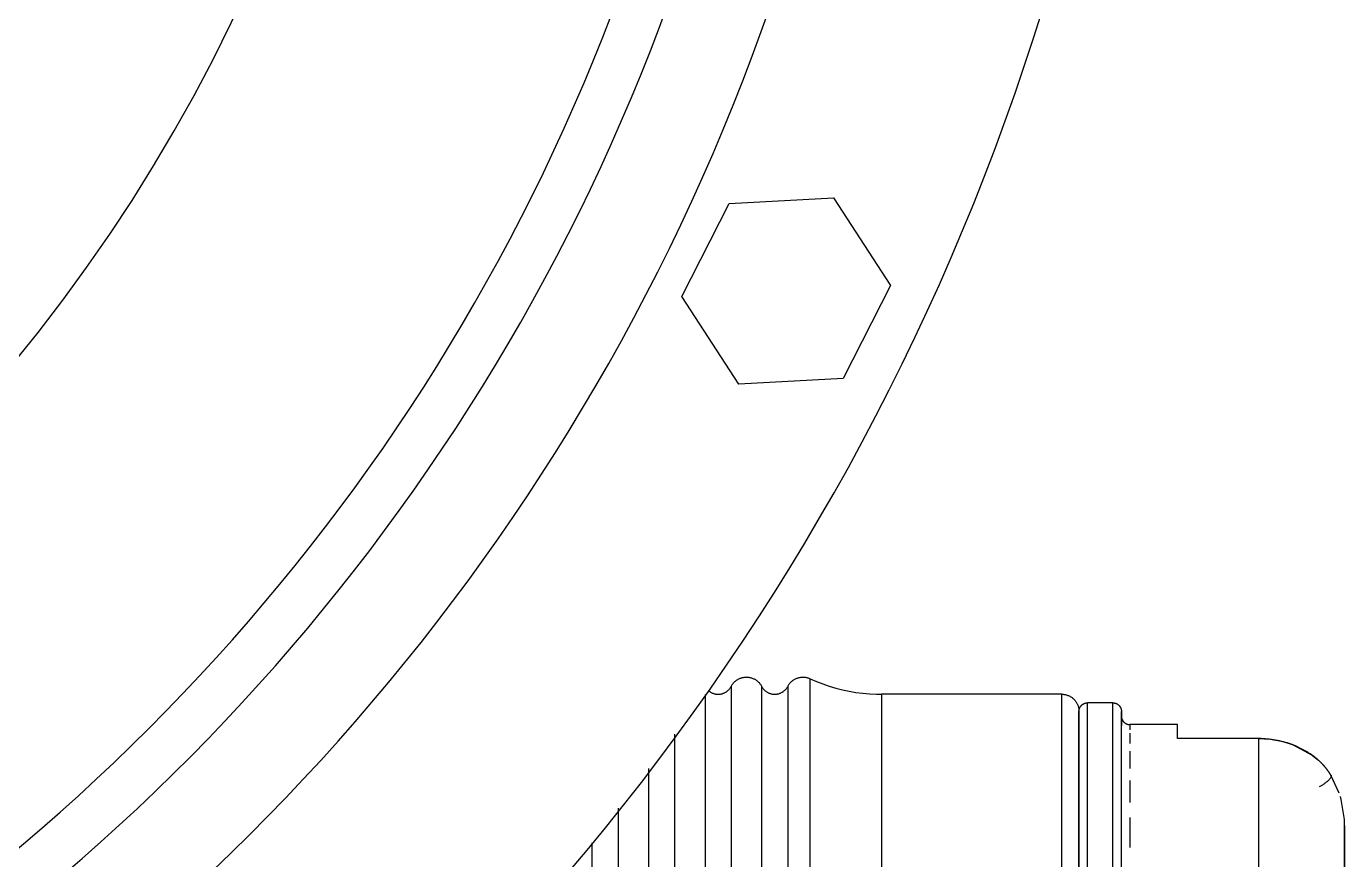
# Model space of a CAD drawing. Extents: x -181672 to 290600, y -29000 to 395522.
# Drawn here: x 12078 to 12172.7, y 33183.1 to 33242.9 of the extents above; entities that cross this region are included whole.
import ezdxf

# ---------------------------------------------------------------- set-up
doc = ezdxf.new("R2010")
doc.units = 0
doc.header["$LTSCALE"] = 10
doc.linetypes.add('XFM7P20PCW$0$Dashed', pattern=[2, 1, -1])

# ---------------------------------------------------------------- blocks, each defined once
blk = doc.blocks.new('XFM7P20PCW$0$A$Ccee4e352')
at = {"color": 1, "linetype": 'XFM7P20PCW$0$Dashed', "ltscale": 50}
for p, q in [((1076.589, -522.653), (1084.084, -522.251)), ((1084.084, -522.251), (1088.18, -528.541)), ((1073.19, -529.345), (1076.589, -522.653)), ((1088.18, -528.541), (1084.781, -535.232)), ((1077.286, -535.635), (1073.19, -529.345)), ((1084.781, -535.232), (1077.286, -535.635)), ((1076.742, -557.336), (1076.742, -656.551)), ((1078.926, -557.334), (1078.926, -656.553)), ((1080.805, -557.336), (1080.805, -656.551)), ((1082.41, -657.102), (1082.41, -556.785)), ((1074.862, -557.924), (1074.862, -656.553)), ((1100.486, -557.904), (1087.538, -557.904)), ((1087.538, -557.904), (1087.538, -655.983)), ((1100.486, -655.983), (1100.486, -557.904)), ((1104.153, -558.519), (1102.333, -558.519)), ((1102.333, -655.368), (1102.333, -558.519)), ((1104.153, -655.368), (1104.153, -558.519)), ((1101.717, -559.436), (1101.717, -559.135)), ((1104.769, -559.436), (1104.769, -559.135)), ((1101.717, -561.818), (1101.717, -559.81)), ((1104.769, -561.818), (1104.769, -559.81)), ((1108.8, -560.084), (1105.384, -560.084)), ((1105.384, -560.084), (1105.384, -560.454)), ((1108.8, -561.09), (1108.8, -560.084)), ((1072.679, -560.777), (1072.679, -656.551)), ((1105.384, -560.696), (1105.384, -561.446)), ((1114.644, -561.069), (1108.8, -561.069)), ((1114.644, -561.09), (1108.8, -561.09)), ((1114.644, -561.091), (1114.644, -561.069)), ((1114.644, -561.069), (1114.644, -561.09)), ((1114.644, -583.586), (1114.644, -561.09)), ((1105.384, -561.978), (1105.384, -563.235)), ((1070.799, -563.226), (1070.799, -656.553)), ((1101.717, -577.135), (1101.717, -562.774)), ((1104.769, -577.135), (1104.769, -562.774)), ((1105.384, -564.092), (1105.384, -565.683)), ((1120.414, -565.003), (1119.812, -563.713)), ((1119.828, -563.731), (1119.812, -563.713)), ((1068.617, -566.076), (1068.617, -656.551)), ((1105.384, -566.754), (1105.384, -568.904)), ((1120.8, -567.328), (1120.787, -566.899)), ((1120.8, -567.328), (1120.8, -585.808)), ((1066.737, -568.562), (1066.737, -656.553))]:
    blk.add_line(p, q, dxfattribs=at)
at = {"color": 1, "linetype": 'XFM7P20PCW$0$Dashed', "ltscale": 50, "flags": 128}
for points in [[(1076.742, -557.336), (1076.766, -557.292), (1076.791, -557.25), (1076.818, -557.209), (1076.846, -557.169), (1076.877, -557.13), (1076.908, -557.092), (1076.941, -557.056), (1076.976, -557.021), (1077.012, -556.987), (1077.049, -556.955), (1077.088, -556.924), (1077.128, -556.895), (1077.169, -556.868), (1077.21, -556.842), (1077.253, -556.818), (1077.297, -556.796), (1077.342, -556.775), (1077.388, -556.756), (1077.434, -556.739), (1077.481, -556.724), (1077.528, -556.711), (1077.576, -556.7), (1077.624, -556.69), (1077.673, -556.683), (1077.722, -556.677), (1077.771, -556.674), (1077.82, -556.672), (1077.87, -556.673), (1077.919, -556.675), (1077.968, -556.679), (1078.017, -556.686), (1078.065, -556.694), (1078.113, -556.704), (1078.161, -556.716), (1078.208, -556.73), (1078.255, -556.746), (1078.301, -556.764), (1078.346, -556.784), (1078.39, -556.805), (1078.434, -556.828), (1078.476, -556.853), (1078.518, -556.879), (1078.558, -556.907), (1078.598, -556.937), (1078.636, -556.968), (1078.672, -557.001), (1078.708, -557.036), (1078.742, -557.071), (1078.774, -557.108), (1078.805, -557.146), (1078.835, -557.186), (1078.863, -557.226), (1078.889, -557.268), (1078.913, -557.311), (1078.926, -557.334)], [(1080.805, -557.336), (1080.828, -557.292), (1080.854, -557.25), (1080.881, -557.209), (1080.909, -557.169), (1080.939, -557.13), (1080.971, -557.092), (1081.004, -557.056), (1081.039, -557.021), (1081.075, -556.987), (1081.112, -556.955), (1081.151, -556.924), (1081.191, -556.895), (1081.231, -556.868), (1081.273, -556.842), (1081.316, -556.818), (1081.36, -556.796), (1081.405, -556.775), (1081.451, -556.756), (1081.497, -556.74), (1081.544, -556.724), (1081.591, -556.711), (1081.639, -556.7), (1081.687, -556.691), (1081.736, -556.683), (1081.785, -556.678), (1081.834, -556.674), (1081.883, -556.673), (1081.933, -556.673), (1081.982, -556.676), (1082.031, -556.68), (1082.08, -556.686), (1082.128, -556.695), (1082.176, -556.705), (1082.224, -556.717), (1082.271, -556.731), (1082.318, -556.747), (1082.364, -556.765), (1082.409, -556.784), (1082.41, -556.785)], [(1075.127, -557.662), (1075.16, -557.688), (1075.195, -557.713), (1075.23, -557.737), (1075.266, -557.759), (1075.303, -557.779), (1075.341, -557.799), (1075.379, -557.816), (1075.418, -557.833), (1075.458, -557.847), (1075.499, -557.86), (1075.54, -557.871), (1075.581, -557.881), (1075.622, -557.889), (1075.664, -557.895), (1075.707, -557.9), (1075.749, -557.903), (1075.791, -557.904), (1075.802, -557.905)], [(1075.802, -557.905), (1075.845, -557.904), (1075.887, -557.901), (1075.929, -557.897), (1075.971, -557.891), (1076.013, -557.883), (1076.054, -557.874), (1076.095, -557.863), (1076.136, -557.851), (1076.176, -557.837), (1076.215, -557.821), (1076.254, -557.804), (1076.292, -557.785), (1076.329, -557.764), (1076.366, -557.743), (1076.401, -557.719), (1076.436, -557.695), (1076.469, -557.669), (1076.502, -557.641), (1076.533, -557.613), (1076.563, -557.583), (1076.592, -557.552), (1076.62, -557.52), (1076.646, -557.487), (1076.671, -557.452), (1076.695, -557.417), (1076.717, -557.381), (1076.738, -557.344), (1076.742, -557.336)], [(1078.926, -557.334), (1078.946, -557.371), (1078.968, -557.408), (1078.992, -557.443), (1079.016, -557.478), (1079.042, -557.511), (1079.07, -557.543), (1079.098, -557.575), (1079.128, -557.605), (1079.159, -557.634), (1079.191, -557.661), (1079.225, -557.688), (1079.259, -557.713), (1079.294, -557.736), (1079.33, -557.758), (1079.367, -557.779), (1079.405, -557.798), (1079.444, -557.816), (1079.483, -557.832), (1079.523, -557.846), (1079.563, -557.859), (1079.604, -557.871), (1079.646, -557.88), (1079.687, -557.888), (1079.729, -557.894), (1079.771, -557.899), (1079.814, -557.902), (1079.856, -557.903), (1079.866, -557.903)], [(1079.866, -557.903), (1079.908, -557.902), (1079.95, -557.9), (1079.993, -557.896), (1080.035, -557.89), (1080.076, -557.882), (1080.118, -557.873), (1080.159, -557.862), (1080.199, -557.849), (1080.239, -557.835), (1080.279, -557.82), (1080.317, -557.802), (1080.355, -557.783), (1080.393, -557.763), (1080.429, -557.741), (1080.464, -557.718), (1080.499, -557.693), (1080.532, -557.667), (1080.565, -557.64), (1080.596, -557.612), (1080.626, -557.582), (1080.655, -557.551), (1080.683, -557.519), (1080.709, -557.485), (1080.734, -557.451), (1080.758, -557.416), (1080.78, -557.38), (1080.801, -557.343), (1080.805, -557.336)], [(1082.41, -556.785), (1082.861, -556.981), (1083.32, -557.159), (1083.786, -557.318), (1084.258, -557.459), (1084.735, -557.58), (1085.217, -557.683), (1085.702, -557.766), (1086.191, -557.83), (1086.681, -557.874), (1087.173, -557.898), (1087.538, -557.904)], [(1100.486, -557.904), (1100.535, -557.905), (1100.585, -557.908), (1100.634, -557.913), (1100.682, -557.92), (1100.731, -557.928), (1100.779, -557.939), (1100.826, -557.952), (1100.873, -557.966), (1100.92, -557.983), (1100.966, -558.001), (1101.011, -558.021), (1101.055, -558.043), (1101.098, -558.067), (1101.14, -558.092), (1101.181, -558.119), (1101.221, -558.147), (1101.26, -558.178), (1101.298, -558.209), (1101.334, -558.243), (1101.369, -558.277), (1101.403, -558.313), (1101.435, -558.35), (1101.466, -558.389), (1101.495, -558.429), (1101.522, -558.47), (1101.548, -558.512), (1101.572, -558.555), (1101.594, -558.599), (1101.615, -558.643), (1101.634, -558.689), (1101.651, -558.735), (1101.666, -558.782), (1101.679, -558.829), (1101.69, -558.877), (1101.699, -558.926), (1101.707, -558.974), (1101.712, -559.023), (1101.716, -559.072), (1101.717, -559.122), (1101.717, -559.135)], [(1101.717, -559.135), (1101.718, -559.11), (1101.719, -559.086), (1101.722, -559.061), (1101.725, -559.037), (1101.73, -559.013), (1101.735, -558.989), (1101.741, -558.965), (1101.749, -558.941), (1101.757, -558.918), (1101.766, -558.895), (1101.776, -558.873), (1101.787, -558.851), (1101.799, -558.829), (1101.811, -558.808), (1101.825, -558.787), (1101.839, -558.767), (1101.854, -558.748), (1101.87, -558.729), (1101.887, -558.711), (1101.904, -558.693), (1101.922, -558.677), (1101.941, -558.66), (1101.96, -558.645), (1101.98, -558.631), (1102, -558.617), (1102.021, -558.604), (1102.043, -558.592), (1102.065, -558.581), (1102.087, -558.571), (1102.11, -558.561), (1102.133, -558.553), (1102.156, -558.545), (1102.18, -558.539), (1102.204, -558.533), (1102.228, -558.528), (1102.253, -558.525), (1102.277, -558.522), (1102.302, -558.52), (1102.326, -558.519), (1102.333, -558.519)], [(1104.153, -558.519), (1104.178, -558.52), (1104.202, -558.521), (1104.227, -558.524), (1104.251, -558.527), (1104.275, -558.532), (1104.299, -558.537), (1104.323, -558.543), (1104.347, -558.551), (1104.37, -558.559), (1104.393, -558.568), (1104.415, -558.578), (1104.437, -558.589), (1104.459, -558.601), (1104.48, -558.613), (1104.501, -558.627), (1104.521, -558.641), (1104.54, -558.656), (1104.559, -558.672), (1104.577, -558.689), (1104.595, -558.706), (1104.611, -558.724), (1104.627, -558.743), (1104.643, -558.762), (1104.657, -558.782), (1104.671, -558.802), (1104.684, -558.823), (1104.696, -558.845), (1104.707, -558.867), (1104.717, -558.889), (1104.727, -558.912), (1104.735, -558.935), (1104.743, -558.958), (1104.749, -558.982), (1104.755, -559.006), (1104.76, -559.03), (1104.763, -559.055), (1104.766, -559.079), (1104.768, -559.104), (1104.769, -559.128), (1104.769, -559.135)], [(1101.717, -654.752), (1101.717, -654.714), (1101.717, -654.599), (1101.717, -654.408), (1101.717, -654.141), (1101.717, -653.799), (1101.717, -653.382), (1101.717, -652.89), (1101.717, -652.325), (1101.717, -651.687), (1101.717, -650.978), (1101.717, -650.198), (1101.717, -649.349), (1101.717, -648.433), (1101.717, -647.449), (1101.717, -646.402), (1101.717, -645.29), (1101.717, -644.118), (1101.717, -642.886), (1101.717, -641.597), (1101.717, -640.252), (1101.717, -638.854), (1101.717, -637.405), (1101.717, -635.907), (1101.717, -634.363), (1101.717, -632.774), (1101.717, -631.145), (1101.717, -629.477), (1101.717, -627.773), (1101.717, -626.035), (1101.717, -624.267), (1101.717, -622.471), (1101.717, -620.651), (1101.717, -618.808), (1101.717, -616.947), (1101.717, -615.069), (1101.717, -613.179), (1101.717, -611.278), (1101.717, -609.371), (1101.717, -607.46), (1101.717, -605.547), (1101.717, -603.638), (1101.717, -601.733), (1101.717, -599.837), (1101.717, -597.952), (1101.717, -596.081), (1101.717, -594.228), (1101.717, -592.395), (1101.717, -590.586), (1101.717, -588.802), (1101.717, -587.048), (1101.717, -585.326), (1101.717, -583.638), (1101.717, -581.987), (1101.717, -580.376), (1101.717, -578.808), (1101.717, -577.285), (1101.717, -575.809), (1101.717, -574.383), (1101.717, -573.009), (1101.717, -571.69), (1101.717, -570.427), (1101.717, -569.222), (1101.717, -568.077), (1101.717, -566.995), (1101.717, -565.977), (1101.717, -565.024), (1101.717, -564.138), (1101.717, -563.321), (1101.717, -562.574), (1101.717, -561.897), (1101.717, -561.293), (1101.717, -560.761), (1101.717, -560.304), (1101.717, -559.921), (1101.717, -559.613), (1101.717, -559.381), (1101.717, -559.226), (1101.717, -559.146), (1101.717, -559.135)], [(1101.717, -559.135), (1101.717, -559.173), (1101.717, -559.288), (1101.717, -559.479), (1101.717, -559.746), (1101.717, -560.088), (1101.717, -560.505), (1101.717, -560.997), (1101.717, -561.562), (1101.717, -562.2), (1101.717, -562.909), (1101.717, -563.689), (1101.717, -564.538), (1101.717, -565.454), (1101.717, -566.437), (1101.717, -567.485), (1101.717, -568.596), (1101.717, -569.769), (1101.717, -571.001), (1101.717, -572.29), (1101.717, -573.635), (1101.717, -575.033), (1101.717, -576.482), (1101.717, -577.98), (1101.717, -579.524), (1101.717, -581.112), (1101.717, -582.742), (1101.717, -584.41), (1101.717, -586.114), (1101.717, -587.852), (1101.717, -589.62), (1101.717, -591.415), (1101.717, -593.236), (1101.717, -595.079), (1101.717, -596.94), (1101.717, -598.818), (1101.717, -600.708), (1101.717, -602.609), (1101.717, -604.516), (1101.717, -606.427), (1101.717, -608.339), (1101.717, -610.249), (1101.717, -612.154), (1101.717, -614.05), (1101.717, -615.935), (1101.717, -617.806), (1101.717, -619.659), (1101.717, -621.492), (1101.717, -623.301), (1101.717, -625.084), (1101.717, -626.839), (1101.717, -628.561), (1101.717, -630.249), (1101.717, -631.9), (1101.717, -633.511), (1101.717, -635.079), (1101.717, -636.602), (1101.717, -638.078), (1101.717, -639.504), (1101.717, -640.878), (1101.717, -642.197), (1101.717, -643.46), (1101.717, -644.665), (1101.717, -645.809), (1101.717, -646.892), (1101.717, -647.91), (1101.717, -648.863), (1101.717, -649.749), (1101.717, -650.566), (1101.717, -651.313), (1101.717, -651.99), (1101.717, -652.594), (1101.717, -653.125), (1101.717, -653.583), (1101.717, -653.966), (1101.717, -654.274), (1101.717, -654.505), (1101.717, -654.661), (1101.717, -654.741), (1101.717, -654.752)], [(1101.717, -560.139), (1101.717, -559.921), (1101.717, -559.613), (1101.717, -559.381), (1101.717, -559.226), (1101.717, -559.146), (1101.717, -559.135)], [(1101.717, -559.135), (1101.717, -559.173), (1101.717, -559.288), (1101.717, -559.479), (1101.717, -559.746), (1101.717, -560.088), (1101.717, -560.505), (1101.717, -560.572)], [(1104.769, -654.752), (1104.769, -654.714), (1104.769, -654.599), (1104.769, -654.408), (1104.769, -654.141), (1104.769, -653.799), (1104.769, -653.382), (1104.769, -652.89), (1104.769, -652.325), (1104.769, -651.687), (1104.769, -650.978), (1104.769, -650.198), (1104.769, -649.349), (1104.769, -648.433), (1104.769, -647.449), (1104.769, -646.402), (1104.769, -645.29), (1104.769, -644.118), (1104.769, -642.886), (1104.769, -641.597), (1104.769, -640.252), (1104.769, -638.854), (1104.769, -637.405), (1104.769, -635.907), (1104.769, -634.363), (1104.769, -632.774), (1104.769, -631.145), (1104.769, -629.477), (1104.769, -627.773), (1104.769, -626.035), (1104.769, -624.267), (1104.769, -622.471), (1104.769, -620.651), (1104.769, -618.808), (1104.769, -616.947), (1104.769, -615.069), (1104.769, -613.179), (1104.769, -611.278), (1104.769, -609.371), (1104.769, -607.46), (1104.769, -605.547), (1104.769, -603.638), (1104.769, -601.733), (1104.769, -599.837), (1104.769, -597.952), (1104.769, -596.081), (1104.769, -594.228), (1104.769, -592.395), (1104.769, -590.586), (1104.769, -588.802), (1104.769, -587.048), (1104.769, -585.326), (1104.769, -583.638), (1104.769, -581.987), (1104.769, -580.376), (1104.769, -578.808), (1104.769, -577.285), (1104.769, -575.809), (1104.769, -574.383), (1104.769, -573.009), (1104.769, -571.69), (1104.769, -570.427), (1104.769, -569.222), (1104.769, -568.077), (1104.769, -566.995), (1104.769, -565.977), (1104.769, -565.024), (1104.769, -564.138), (1104.769, -563.321), (1104.769, -562.574), (1104.769, -561.897), (1104.769, -561.293), (1104.769, -560.761), (1104.769, -560.304), (1104.769, -559.921), (1104.769, -559.613), (1104.769, -559.381), (1104.769, -559.226), (1104.769, -559.146), (1104.769, -559.135)], [(1104.769, -559.135), (1104.769, -559.173), (1104.769, -559.288), (1104.769, -559.479), (1104.769, -559.746), (1104.769, -560.088), (1104.769, -560.155)], [(1104.769, -559.49), (1104.77, -559.514), (1104.772, -559.539), (1104.776, -559.563), (1104.78, -559.587), (1104.785, -559.611), (1104.791, -559.635), (1104.798, -559.659), (1104.806, -559.682), (1104.815, -559.705), (1104.825, -559.728), (1104.836, -559.75), (1104.848, -559.771), (1104.86, -559.793), (1104.874, -559.813), (1104.888, -559.833), (1104.903, -559.853), (1104.919, -559.872), (1104.935, -559.89), (1104.952, -559.908), (1104.97, -559.925), (1104.989, -559.941), (1105.008, -559.956), (1105.028, -559.971), (1105.048, -559.985), (1105.069, -559.998), (1105.091, -560.01), (1105.112, -560.021), (1105.135, -560.031), (1105.157, -560.041), (1105.181, -560.05), (1105.204, -560.057), (1105.228, -560.064), (1105.252, -560.07), (1105.276, -560.075), (1105.3, -560.078), (1105.324, -560.081), (1105.349, -560.083), (1105.374, -560.084), (1105.384, -560.084)], [(1114.644, -561.07), (1115.459, -561.119), (1116.275, -561.267), (1117.045, -561.509), (1118.467, -562.27), (1118.859, -562.577)], [(1120.787, -566.888), (1120.553, -565.456), (1120.495, -565.255)], [(1120.8, -567.328), (1120.8, -567.734), (1120.8, -568.202), (1120.8, -568.733), (1120.8, -569.324), (1120.8, -569.548)], [(1120.8, -585.808), (1120.8, -584.434), (1120.8, -583.096), (1120.8, -581.796), (1120.8, -580.536), (1120.8, -579.319), (1120.8, -578.145), (1120.8, -577.018), (1120.8, -575.939), (1120.8, -574.909), (1120.8, -573.93), (1120.8, -573.004), (1120.8, -572.133), (1120.8, -571.317), (1120.8, -570.559), (1120.8, -569.858), (1120.8, -569.217), (1120.8, -568.636), (1120.8, -568.116), (1120.8, -567.659), (1120.8, -567.328)]]:
    blk.add_lwpolyline(points, dxfattribs=at)
at = {"color": 1, "linetype": 'XFM7P20PCW$0$Dashed', "ltscale": 50}
for radius, start, end in [(175, 271.02048, 88.97992), (156.34, 271.141, 88.85965), (149.377, 270.54134, 89.45852), (145.83, 269.99993, 89.99993), (120.962, 269.99993, 89.99993)]:
    blk.add_arc((931.8, -457.243), radius, start, end, dxfattribs=at)
for points, knots in [([(1117.488, -561.715), (1117.317, -561.635), (1116.432, -561.267), (1115.442, -561.09), (1114.644, -561.09)], [-0.6239583, -0.6239583, -0.6239583, -0.6239583, -0.5, 0, 0, 0, 0]), ([(1119.812, -563.713), (1119.762, -563.631), (1119.657, -563.469), (1119.498, -563.254), (1119.344, -563.068), (1119.153, -562.858), (1119.003, -562.715), (1118.901, -562.627)], [0, 0, 0, 0, 0.2, 0.4, 0.55, 0.7, 1, 1, 1, 1])]:
    blk.add_open_spline(points, degree=3, knots=knots, dxfattribs=at)
for points in [[(1118.901, -562.627), (1118.485, -562.268), (1118.01, -561.96), (1117.493, -561.717)], [(1119.811, -563.713), (1119.872, -563.759), (1119.79, -564.028), (1119.203, -564.431), (1118.972, -564.556)]]:
    blk.add_open_spline(points, degree=3, dxfattribs=at)
blk = doc.blocks.new('XFM7P20PCW')
blk.add_blockref('XFM7P20PCW$0$A$Ccee4e352', (11051.86103, 33752.84065))

msp = doc.modelspace()

# ---------------------------------------------------------------- block references
msp.add_blockref('XFM7P20PCW', (0, 0))

doc.saveas('drawing.dxf')
